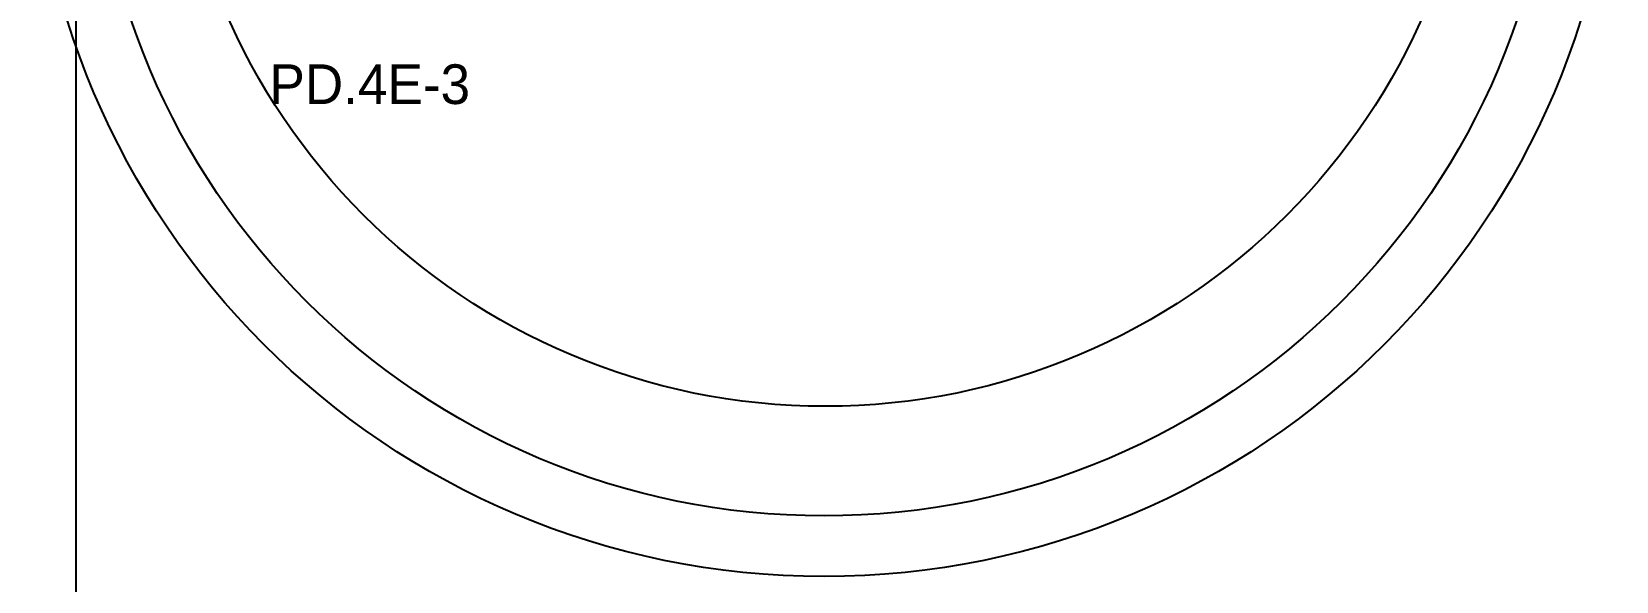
# Model space of a CAD drawing. Header units: metres. Extents: x -325 to 301, y -147 to 149.
# Drawn here: x 52.123 to 56.114, y 74.22 to 75.605 of the extents above; entities that cross this region are included whole.
import ezdxf

# ---------------------------------------------------------------- set-up
doc = ezdxf.new("R2010")
doc.units = ezdxf.units.M
for name, color, linetype, plot in [('-aux', 50, 'Continuous', False), ('-AUX-TWQ', 1, 'Continuous', False), ('-AUX_MON', 3, 'Continuous', False)]:
    doc.layers.add(name, color=color, linetype=linetype, plot=plot)
doc.styles.add('x-llegenda materials$0$ENGRAVERS', font='TT0586M.TTF')

msp = doc.modelspace()

# ---------------------------------------------------------------- linework, layer by layer
at = {"layer": '-aux'}
msp.add_lwpolyline([(52.23447743480324, 3.456691224966903), (52.23447743480324, 133.4566912249669)], dxfattribs=at)
at = {"layer": '-AUX-TWQ'}
for radius in [1.995641828128565, 1.842999188380055]:
    msp.add_circle((54.11819723954873, 76.22780100117352), radius, dxfattribs=at)
at = {"layer": '-AUX_MON'}
msp.add_circle((54.12111349295417, 76.3052882102433), 1.644287805263133, dxfattribs=at)

# ---------------------------------------------------------------- texts
at = {"layer": '-aux', "insert": (52.72139589065614, 75.522472677031), "char_height": 0.1, "width": 19.21009939306024, "attachment_point": 1, "style": 'x-llegenda materials$0$ENGRAVERS'}
msp.add_mtext('PD.4E-3', dxfattribs=at)

doc.saveas('drawing.dxf')
